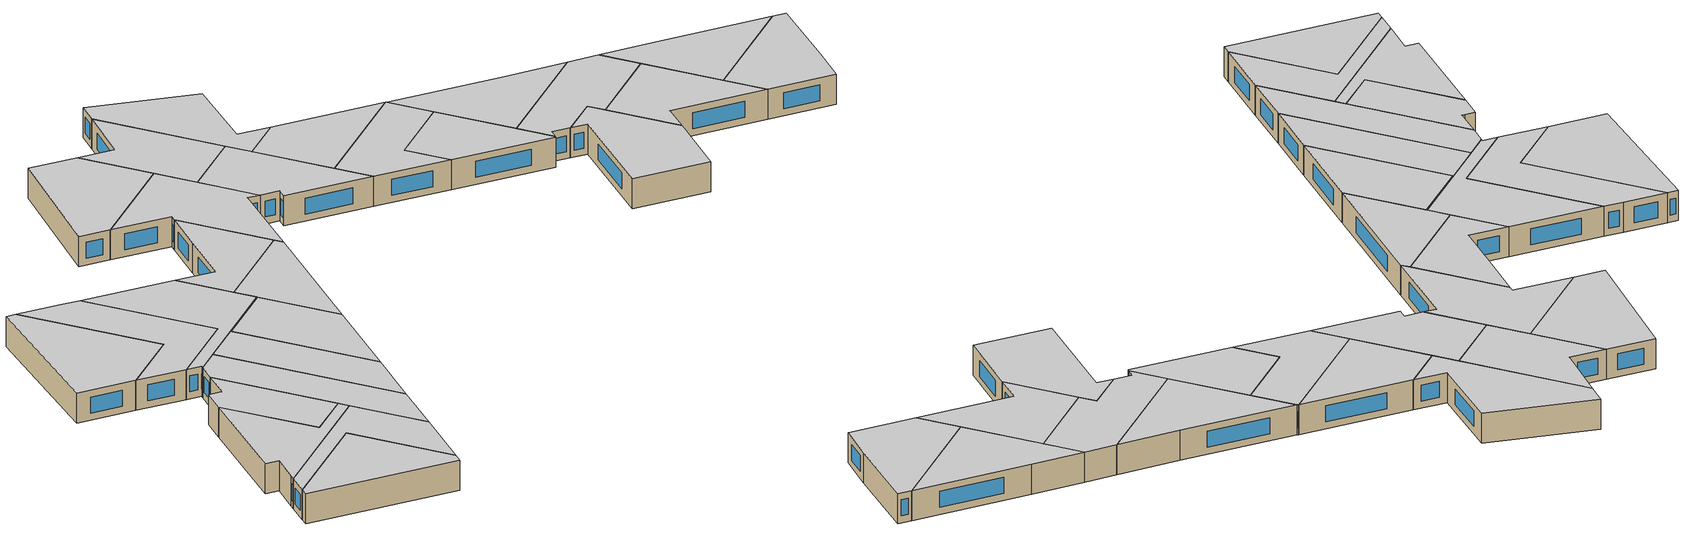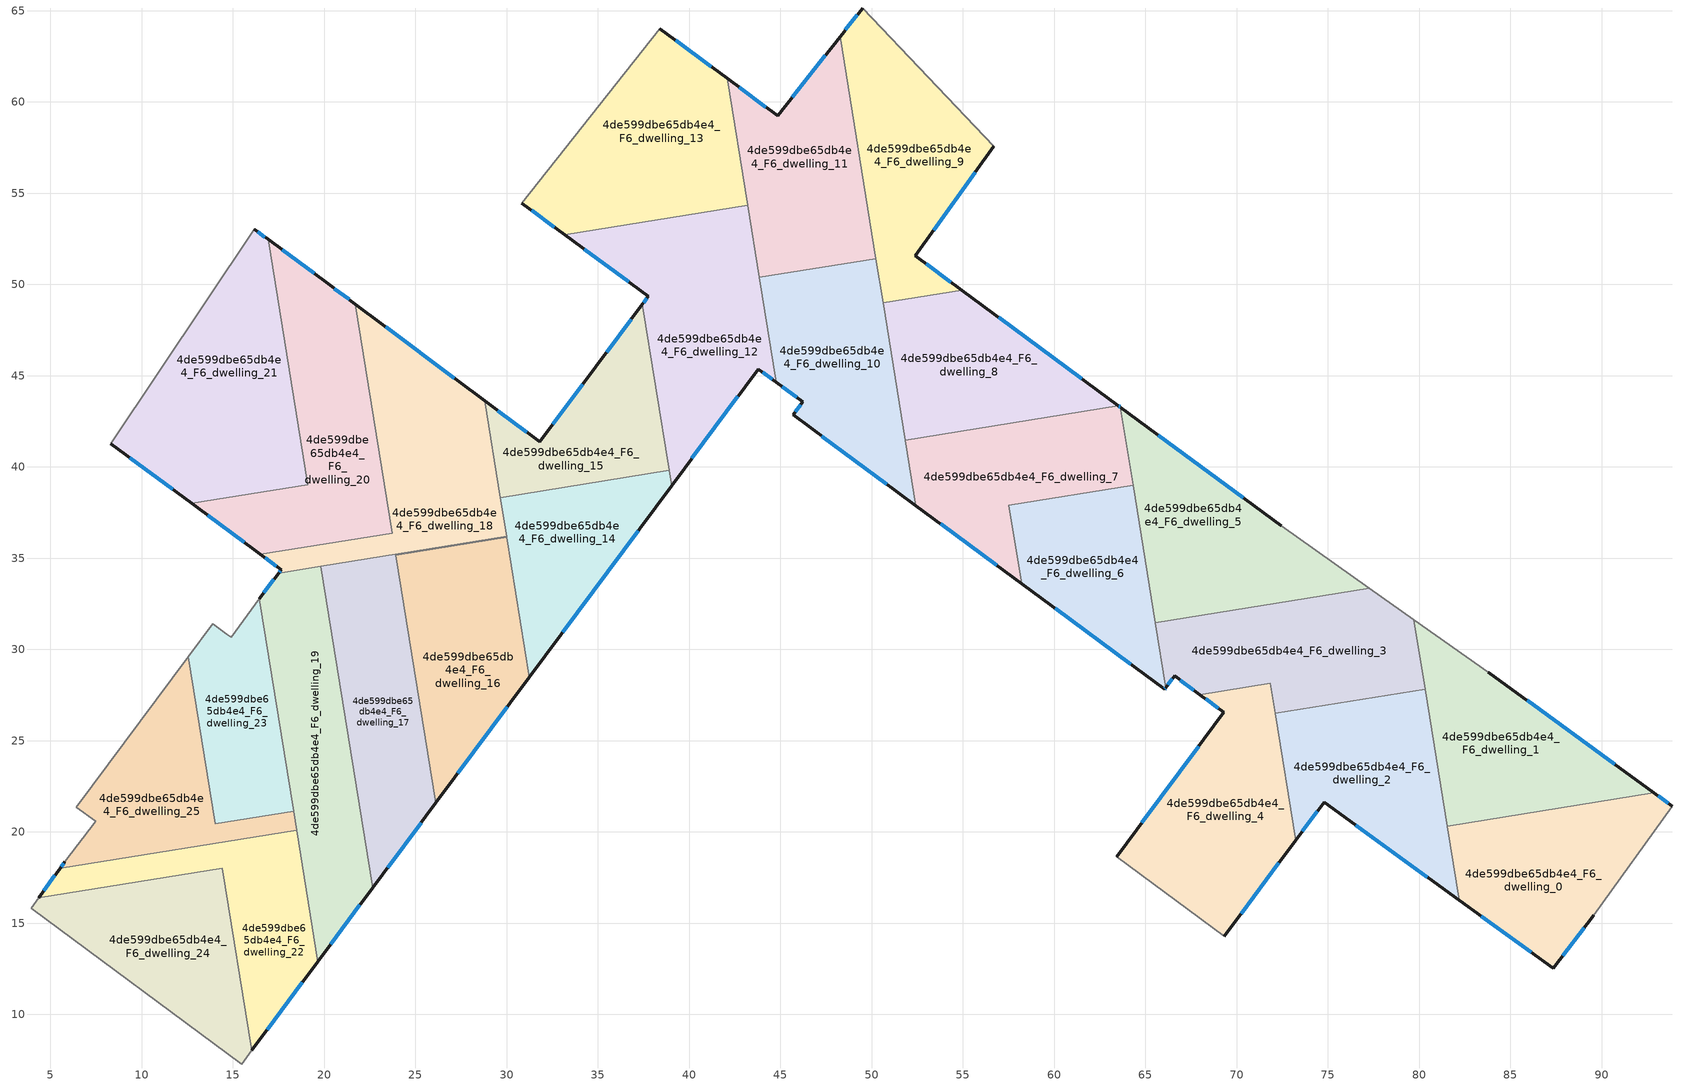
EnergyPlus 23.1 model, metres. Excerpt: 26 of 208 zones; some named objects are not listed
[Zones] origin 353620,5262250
4de599dbe65db4e4_F6_dwelling_0
 floor to 4de599dbe65db4e4_F5_dwelling_0 (EU_floor_Construction): 93.88,21.4 89.58,15.42 87.35,12.52 82.2,16.26 81.54,20.32 92.86,22.15 z18
 wall outside (EU_wall_Construction): 82.2,16.26 87.35,12.52 89.58,15.42 / 93.88,21.4 92.86,22.15 z18:21
 wall to 4de599dbe65db4e4_F6_dwelling_1 (EU_wall_Construction): 92.86,22.15 81.54,20.32 z18:21
 wall adiabatic (EU_wall_Construction): 89.58,15.42 93.88,21.4 z18:21
 wall to 4de599dbe65db4e4_F6_dwelling_2 (EU_wall_Construction): 81.54,20.32 82.2,16.26 z18:21
 window (EU_Window_Construction): 87.88,13.2 89.06,14.74 / 83.41,15.39 86.14,13.4 / 93.64,21.57 93.1,21.97 z18.7:20.3
 ceiling to 4de599dbe65db4e4_F7_dwelling_0 (EU_floor_Construction): 89.58,15.42 93.88,21.4 92.86,22.15 81.54,20.32 82.2,16.26 87.35,12.52 z21
4de599dbe65db4e4_F6_dwelling_1
 floor to 4de599dbe65db4e4_F5_dwelling_1 (EU_floor_Construction): 92.86,22.15 81.54,20.32 79.72,31.63 83.79,28.76 z18
 wall outside (EU_wall_Construction): 92.86,22.15 83.79,28.76 z18:21
 wall adiabatic (EU_wall_Construction): 83.79,28.76 79.72,31.63 z18:21
 wall to 4de599dbe65db4e4_F6_dwelling_3 (EU_wall_Construction): 79.71,31.63 80.33,27.82 z18:21
 wall to 4de599dbe65db4e4_F6_dwelling_2 (EU_wall_Construction): 80.33,27.82 81.54,20.32 z18:21
 window (EU_Window_Construction): 90.73,23.7 85.92,27.21 z18.7:20.3
 ceiling to 4de599dbe65db4e4_F7_dwelling_1 (EU_floor_Construction): 92.86,22.15 83.79,28.76 79.72,31.63 81.54,20.32 z21
4de599dbe65db4e4_F6_dwelling_10
 floor to 4de599dbe65db4e4_F5_dwelling_10 (EU_floor_Construction): 50.24,51.41 52.42,37.88 45.71,42.84 46.24,43.56 44.77,44.64 43.85,50.38 z18
 wall outside (EU_wall_Construction): 44.77,44.64 46.24,43.56 45.71,42.84 52.42,37.88 z18:21
 wall to 4de599dbe65db4e4_F6_dwelling_11 (EU_wall_Construction): 50.24,51.41 43.85,50.38 z18:21
 wall to 4de599dbe65db4e4_F6_dwelling_8 (EU_wall_Construction): 51.84,41.46 50.63,48.99 z18:21
 wall to 4de599dbe65db4e4_F6_dwelling_12 (EU_wall_Construction): 43.85,50.38 44.77,44.64 z18:21
 wall to 4de599dbe65db4e4_F6_dwelling_7 (EU_wall_Construction): 52.42,37.88 51.84,41.46 z18:21
 wall to 4de599dbe65db4e4_F6_dwelling_9 (EU_wall_Construction): 50.63,48.99 50.24,51.41 z18:21
 window (EU_Window_Construction): 47.28,41.68 50.84,39.05 / 46.11,43.39 45.83,43.01 / 45.12,44.39 45.89,43.82 z18.7:20.3
 ceiling to 4de599dbe65db4e4_F7_dwelling_10 (EU_floor_Construction): 52.42,37.88 50.24,51.41 43.85,50.38 44.77,44.64 46.24,43.56 45.71,42.84 z21
4de599dbe65db4e4_F6_dwelling_11
 floor to 4de599dbe65db4e4_F5_dwelling_11 (EU_floor_Construction): 48.27,63.58 50.24,51.41 43.85,50.38 42.09,61.28 44.86,59.23 z18
 wall outside (EU_wall_Construction): 48.27,63.58 44.86,59.23 42.09,61.28 z18:21
 wall to 4de599dbe65db4e4_F6_dwelling_9 (EU_wall_Construction): 50.24,51.41 48.27,63.58 z18:21
 wall to 4de599dbe65db4e4_F6_dwelling_13 (EU_wall_Construction): 42.09,61.28 43.21,54.34 z18:21
 wall to 4de599dbe65db4e4_F6_dwelling_12 (EU_wall_Construction): 43.21,54.34 43.85,50.38 z18:21
 window (EU_Window_Construction): 47.47,62.56 45.67,60.25 / 44.21,59.71 42.74,60.8 z18.7:20.3
 ceiling to 4de599dbe65db4e4_F7_dwelling_11 (EU_floor_Construction): 50.24,51.41 48.27,63.58 44.86,59.23 42.09,61.28 43.85,50.38 z21
4de599dbe65db4e4_F6_dwelling_12
 floor to 4de599dbe65db4e4_F5_dwelling_12 (EU_floor_Construction): 43.21,54.34 44.77,44.64 43.79,45.36 39.04,38.96 37.44,48.9 37.77,49.33 33.17,52.72 z18
 wall outside (EU_wall_Construction): 33.17,52.72 37.77,49.33 37.44,48.9 / 39.04,38.96 43.79,45.36 44.77,44.64 z18:21
 wall to 4de599dbe65db4e4_F6_dwelling_13 (EU_wall_Construction): 43.21,54.34 33.17,52.72 z18:21
 wall to 4de599dbe65db4e4_F6_dwelling_15 (EU_wall_Construction): 37.44,48.9 38.91,39.81 z18:21
 wall to 4de599dbe65db4e4_F6_dwelling_14 (EU_wall_Construction): 38.91,39.81 39.04,38.96 z18:21
 window (EU_Window_Construction): 37.69,49.23 37.52,49 / 34.25,51.93 36.69,50.13 / 44.02,45.19 44.54,44.81 / 40.16,40.47 42.68,43.86 z18.7:20.3
 ceiling to 4de599dbe65db4e4_F7_dwelling_12 (EU_floor_Construction): 44.77,44.64 43.21,54.34 33.17,52.72 37.77,49.33 37.44,48.9 39.04,38.96 43.79,45.36 z21
4de599dbe65db4e4_F6_dwelling_13
 floor to 4de599dbe65db4e4_F5_dwelling_13 (EU_floor_Construction): 42.09,61.28 43.21,54.34 33.17,52.72 30.82,54.46 38.4,64.01 z18
 wall outside (EU_wall_Construction): 42.09,61.28 38.4,64.01 / 30.82,54.46 33.17,52.72 z18:21
 wall adiabatic (EU_wall_Construction): 38.4,64.01 30.82,54.46 z18:21
 window (EU_Window_Construction): 41.22,61.92 39.26,63.37 / 31.37,54.05 32.62,53.13 z18.7:20.3
 ceiling to 4de599dbe65db4e4_F7_dwelling_13 (EU_floor_Construction): 43.21,54.34 42.09,61.28 38.4,64.01 30.82,54.46 33.17,52.72 z21
4de599dbe65db4e4_F6_dwelling_14
 floor to 4de599dbe65db4e4_F5_dwelling_14 (EU_floor_Construction): 38.91,39.81 39.04,38.96 31.25,28.48 29.66,38.31 z18
 wall outside (EU_wall_Construction): 31.25,28.48 39.04,38.96 z18:21
 wall to 4de599dbe65db4e4_F6_dwelling_15 (EU_wall_Construction): 38.91,39.81 29.66,38.31 z18:21
 wall to 4de599dbe65db4e4_F6_dwelling_16 (EU_wall_Construction): 30.01,36.14 31.25,28.48 z18:21
 wall to 4de599dbe65db4e4_F6_dwelling_17 (EU_wall_Construction): 30,36.2 30.01,36.14 z18:21
 wall to 4de599dbe65db4e4_F6_dwelling_18 (EU_wall_Construction): 29.66,38.31 30,36.2 z18:21
 window (EU_Window_Construction): 33.08,30.94 37.21,36.5 z18.7:20.3
 ceiling to 4de599dbe65db4e4_F7_dwelling_14 (EU_floor_Construction): 31.25,28.48 39.04,38.96 38.91,39.81 29.66,38.31 z21
4de599dbe65db4e4_F6_dwelling_15
 floor to 4de599dbe65db4e4_F5_dwelling_15 (EU_floor_Construction): 37.44,48.9 38.91,39.81 29.66,38.31 28.8,43.61 31.81,41.37 34.88,45.49 z18
 wall outside (EU_wall_Construction): 37.44,48.9 34.88,45.49 31.81,41.37 28.8,43.61 z18:21
 wall to 4de599dbe65db4e4_F6_dwelling_18 (EU_wall_Construction): 28.8,43.61 29.66,38.31 z18:21
 window (EU_Window_Construction): 31.1,41.89 29.51,43.09 / 34.16,44.52 32.53,42.34 / 36.84,48.1 35.48,46.29 z18.7:20.3
 ceiling to 4de599dbe65db4e4_F7_dwelling_15 (EU_floor_Construction): 38.91,39.81 37.44,48.9 34.88,45.49 31.81,41.37 28.8,43.61 29.66,38.31 z21
4de599dbe65db4e4_F6_dwelling_16
 floor to 4de599dbe65db4e4_F5_dwelling_16 (EU_floor_Construction): 30.01,36.14 31.25,28.48 26.13,21.6 23.94,35.16 z18
 wall outside (EU_wall_Construction): 26.13,21.6 31.25,28.48 z18:21
 wall to 4de599dbe65db4e4_F6_dwelling_17 (EU_wall_Construction): 30.01,36.14 23.94,35.16 26.13,21.6 z18:21
 window (EU_Window_Construction): 27.33,23.21 30.04,26.86 z18.7:20.3
 ceiling to 4de599dbe65db4e4_F7_dwelling_16 (EU_floor_Construction): 26.13,21.6 31.25,28.48 30.01,36.14 23.94,35.16 z21
4de599dbe65db4e4_F6_dwelling_17
 floor to 4de599dbe65db4e4_F5_dwelling_17 (EU_floor_Construction): 30,36.2 30.01,36.14 23.94,35.16 26.13,21.6 22.67,16.95 19.83,34.56 z18
 wall outside (EU_wall_Construction): 22.67,16.95 26.13,21.6 z18:21
 wall to 4de599dbe65db4e4_F6_dwelling_18 (EU_wall_Construction): 30,36.2 19.83,34.56 z18:21
 wall to 4de599dbe65db4e4_F6_dwelling_19 (EU_wall_Construction): 19.83,34.55 22.67,16.95 z18:21
 window (EU_Window_Construction): 23.48,18.04 25.32,20.5 z18.7:20.3
 ceiling to 4de599dbe65db4e4_F7_dwelling_17 (EU_floor_Construction): 26.13,21.6 23.94,35.16 30.01,36.14 30,36.2 19.83,34.56 22.67,16.95 z21
4de599dbe65db4e4_F6_dwelling_18
 floor to 4de599dbe65db4e4_F5_dwelling_18 (EU_floor_Construction): 28.8,43.61 30,36.2 19.83,34.56 17.5,34.17 17.64,34.36 16.5,35.21 23.74,36.38 21.72,48.91 z18
 wall outside (EU_wall_Construction): 28.8,43.61 21.72,48.91 / 16.5,35.21 17.64,34.36 17.5,34.17 z18:21
 wall to 4de599dbe65db4e4_F6_dwelling_20 (EU_wall_Construction): 21.72,48.91 23.74,36.38 16.5,35.21 z18:21
 wall to 4de599dbe65db4e4_F6_dwelling_19 (EU_wall_Construction): 17.5,34.17 19.83,34.55 z18:21
 window (EU_Window_Construction): 27.14,44.86 23.38,47.66 / 17.61,34.32 17.54,34.22 / 16.77,35.01 17.37,34.56 z18.7:20.3
 ceiling to 4de599dbe65db4e4_F7_dwelling_18 (EU_floor_Construction): 30,36.2 28.8,43.61 21.72,48.91 23.74,36.38 16.5,35.21 17.64,34.36 17.5,34.17 19.83,34.56 z21
4de599dbe65db4e4_F6_dwelling_19
 floor to 4de599dbe65db4e4_F5_dwelling_19 (EU_floor_Construction): 19.83,34.55 22.67,16.95 19.66,12.89 16.45,32.76 17.5,34.17 z18
 wall outside (EU_wall_Construction): 17.5,34.17 16.45,32.76 / 19.66,12.89 22.67,16.95 z18:21
 wall to 4de599dbe65db4e4_F6_dwelling_23 (EU_wall_Construction): 16.45,32.76 18.33,21.14 z18:21
 wall to 4de599dbe65db4e4_F6_dwelling_22 (EU_wall_Construction): 18.49,20.1 19.66,12.89 z18:21
 wall to 4de599dbe65db4e4_F6_dwelling_25 (EU_wall_Construction): 18.33,21.14 18.49,20.1 z18:21
 window (EU_Window_Construction): 17.26,33.84 16.7,33.09 / 20.37,13.84 21.97,15.99 z18.7:20.3
 ceiling to 4de599dbe65db4e4_F7_dwelling_19 (EU_floor_Construction): 19.66,12.89 22.67,16.95 19.83,34.55 17.5,34.17 16.45,32.76 z21
4de599dbe65db4e4_F6_dwelling_2
 floor to 4de599dbe65db4e4_F5_dwelling_2 (EU_floor_Construction): 80.33,27.82 82.2,16.26 74.8,21.63 73.24,19.53 72.12,26.49 z18
 wall outside (EU_wall_Construction): 73.24,19.53 74.8,21.63 82.2,16.26 z18:21
 wall to 4de599dbe65db4e4_F6_dwelling_3 (EU_wall_Construction): 80.33,27.82 72.12,26.49 z18:21
 wall to 4de599dbe65db4e4_F6_dwelling_4 (EU_wall_Construction): 72.12,26.49 73.24,19.53 z18:21
 window (EU_Window_Construction): 73.61,20.03 74.43,21.14 / 76.54,20.37 80.46,17.53 z18.7:20.3
 ceiling to 4de599dbe65db4e4_F7_dwelling_2 (EU_floor_Construction): 82.2,16.26 80.33,27.82 72.12,26.49 73.24,19.53 74.8,21.63 z21
4de599dbe65db4e4_F6_dwelling_20
 floor to 4de599dbe65db4e4_F5_dwelling_20 (EU_floor_Construction): 21.72,48.91 23.74,36.38 16.5,35.21 12.74,38 19.11,39.02 16.94,52.46 20.22,50.03 z18
 wall outside (EU_wall_Construction): 12.74,38 16.5,35.21 / 21.72,48.91 20.22,50.03 16.94,52.46 z18:21
 wall to 4de599dbe65db4e4_F6_dwelling_21 (EU_wall_Construction): 16.94,52.46 19.11,39.02 12.74,38 z18:21
 window (EU_Window_Construction): 13.62,37.34 15.62,35.86 / 19.45,50.6 17.71,51.89 / 21.37,49.17 20.57,49.77 z18.7:20.3
 ceiling to 4de599dbe65db4e4_F7_dwelling_20 (EU_floor_Construction): 23.74,36.38 21.72,48.91 20.22,50.03 16.94,52.46 19.11,39.02 12.74,38 16.5,35.21 z21
4de599dbe65db4e4_F6_dwelling_21
 floor to 4de599dbe65db4e4_F5_dwelling_21 (EU_floor_Construction): 16.94,52.46 19.11,39.02 12.74,38 8.31,41.28 16.19,53.02 z18
 wall outside (EU_wall_Construction): 8.31,41.28 12.74,38 / 16.94,52.46 16.19,53.02 z18:21
 wall adiabatic (EU_wall_Construction): 16.19,53.02 8.31,41.28 z18:21
 window (EU_Window_Construction): 9.35,40.51 11.7,38.77 / 16.76,52.6 16.36,52.89 z18.7:20.3
 ceiling to 4de599dbe65db4e4_F7_dwelling_21 (EU_floor_Construction): 19.11,39.02 16.94,52.46 16.19,53.02 8.31,41.28 12.74,38 z21
4de599dbe65db4e4_F6_dwelling_22
 floor to 4de599dbe65db4e4_F5_dwelling_22 (EU_floor_Construction): 18.49,20.1 19.66,12.89 16.04,8.02 14.43,18.01 4.35,16.38 5.53,18.01 z18
 wall outside (EU_wall_Construction): 5.53,18.01 4.35,16.38 / 16.04,8.02 19.66,12.89 z18:21
 wall to 4de599dbe65db4e4_F6_dwelling_24 (EU_wall_Construction): 4.35,16.38 14.43,18.01 16.04,8.02 z18:21
 wall to 4de599dbe65db4e4_F6_dwelling_25 (EU_wall_Construction): 18.49,20.1 5.53,18.01 z18:21
 window (EU_Window_Construction): 5.25,17.62 4.63,16.76 / 16.89,9.17 18.81,11.75 z18.7:20.3
 ceiling to 4de599dbe65db4e4_F7_dwelling_22 (EU_floor_Construction): 16.04,8.02 19.66,12.89 18.49,20.1 5.53,18.01 4.35,16.38 14.43,18.01 z21
4de599dbe65db4e4_F6_dwelling_23
 floor to 4de599dbe65db4e4_F5_dwelling_23 (EU_floor_Construction): 16.45,32.76 18.33,21.14 14.03,20.45 12.55,29.61 13.89,31.41 14.67,30.84 14.9,30.67 z18
 wall to 4de599dbe65db4e4_F6_dwelling_25 (EU_wall_Construction): 12.55,29.61 14.03,20.45 18.33,21.14 z18:21
 wall adiabatic (EU_wall_Construction): 16.45,32.76 14.9,30.67 14.67,30.84 13.89,31.41 12.55,29.61 z18:21
 ceiling to 4de599dbe65db4e4_F7_dwelling_23 (EU_floor_Construction): 18.33,21.14 16.45,32.76 14.9,30.67 14.67,30.84 13.89,31.41 12.55,29.61 14.03,20.45 z21
4de599dbe65db4e4_F6_dwelling_24
 floor to 4de599dbe65db4e4_F5_dwelling_24 (EU_floor_Construction): 14.43,18.01 16.04,8.02 15.49,7.28 3.94,15.82 4.35,16.38 z18
 wall adiabatic (EU_wall_Construction): 4.35,16.38 3.94,15.82 15.49,7.28 16.04,8.02 z18:21
 ceiling to 4de599dbe65db4e4_F7_dwelling_24 (EU_floor_Construction): 15.49,7.28 16.04,8.02 14.43,18.01 4.35,16.38 3.94,15.82 z21
4de599dbe65db4e4_F6_dwelling_25
 floor to 4de599dbe65db4e4_F5_dwelling_25 (EU_floor_Construction): 12.55,29.61 14.03,20.45 18.33,21.14 18.49,20.1 5.53,18.01 5.79,18.37 7.48,20.57 6.42,21.34 z18
 wall outside (EU_wall_Construction): 5.79,18.37 5.53,18.01 z18:21
 wall adiabatic (EU_wall_Construction): 12.55,29.61 6.42,21.34 7.48,20.57 5.79,18.37 z18:21
 window (EU_Window_Construction): 5.73,18.28 5.59,18.09 z18.7:20.3
 ceiling to 4de599dbe65db4e4_F7_dwelling_25 (EU_floor_Construction): 18.49,20.1 18.33,21.14 14.03,20.45 12.55,29.61 6.42,21.34 7.48,20.57 5.79,18.37 5.53,18.01 z21
4de599dbe65db4e4_F6_dwelling_3
 floor to 4de599dbe65db4e4_F5_dwelling_3 (EU_floor_Construction): 79.72,31.63 80.33,27.82 72.12,26.49 71.85,28.14 67.99,27.52 66.6,28.54 66.12,27.9 65.54,31.46 77.28,33.35 z18
 wall outside (EU_wall_Construction): 66.12,27.9 66.6,28.54 67.99,27.52 z18:21
 wall adiabatic (EU_wall_Construction): 79.72,31.63 77.28,33.35 z18:21
 wall to 4de599dbe65db4e4_F6_dwelling_4 (EU_wall_Construction): 67.99,27.52 71.85,28.14 72.12,26.49 z18:21
 wall to 4de599dbe65db4e4_F6_dwelling_5 (EU_wall_Construction): 77.28,33.35 65.54,31.46 z18:21
 wall to 4de599dbe65db4e4_F6_dwelling_6 (EU_wall_Construction): 65.55,31.46 66.12,27.9 z18:21
 window (EU_Window_Construction): 66.93,28.3 67.67,27.76 / 66.23,28.05 66.49,28.39 z18.7:20.3
 ceiling to 4de599dbe65db4e4_F7_dwelling_3 (EU_floor_Construction): 80.33,27.82 79.72,31.63 77.28,33.35 65.54,31.46 66.12,27.9 66.6,28.54 67.99,27.52 71.85,28.14 72.12,26.49 z21
4de599dbe65db4e4_F6_dwelling_4
 floor to 4de599dbe65db4e4_F5_dwelling_4 (EU_floor_Construction): 71.85,28.14 73.24,19.53 69.33,14.27 63.42,18.64 69.3,26.55 67.99,27.52 z18
 wall outside (EU_wall_Construction): 67.99,27.52 69.3,26.55 63.42,18.64 / 69.33,14.27 73.24,19.53 z18:21
 wall adiabatic (EU_wall_Construction): 63.42,18.64 69.33,14.27 z18:21
 window (EU_Window_Construction): 67.92,24.69 64.8,20.49 / 68.3,27.29 68.99,26.78 / 70.25,15.51 72.32,18.3 z18.7:20.3
 ceiling to 4de599dbe65db4e4_F7_dwelling_4 (EU_floor_Construction): 69.33,14.27 73.24,19.53 71.85,28.14 67.99,27.52 69.3,26.55 63.42,18.64 z21
4de599dbe65db4e4_F6_dwelling_5
 floor to 4de599dbe65db4e4_F5_dwelling_5 (EU_floor_Construction): 72.43,36.77 77.28,33.35 65.54,31.46 63.64,43.26 z18
 wall outside (EU_wall_Construction): 72.43,36.77 63.64,43.26 z18:21
 wall adiabatic (EU_wall_Construction): 77.28,33.35 72.43,36.77 z18:21
 wall to 4de599dbe65db4e4_F6_dwelling_7 (EU_wall_Construction): 63.64,43.26 64.33,38.98 z18:21
 wall to 4de599dbe65db4e4_F6_dwelling_6 (EU_wall_Construction): 64.33,38.98 65.55,31.46 z18:21
 window (EU_Window_Construction): 70.37,38.3 65.7,41.74 z18.7:20.3
 ceiling to 4de599dbe65db4e4_F7_dwelling_5 (EU_floor_Construction): 77.28,33.35 72.43,36.77 63.64,43.26 65.54,31.46 z21
4de599dbe65db4e4_F6_dwelling_6
 floor to 4de599dbe65db4e4_F5_dwelling_6 (EU_floor_Construction): 64.33,38.98 66.12,27.9 66.05,27.81 58.22,33.6 57.52,37.88 z18
 wall outside (EU_wall_Construction): 58.22,33.6 66.05,27.81 66.12,27.9 z18:21
 wall to 4de599dbe65db4e4_F6_dwelling_7 (EU_wall_Construction): 64.33,38.98 57.52,37.88 58.22,33.6 z18:21
 window (EU_Window_Construction): 66.07,27.83 66.1,27.88 / 60.06,32.24 64.21,29.17 z18.7:20.3
 ceiling to 4de599dbe65db4e4_F7_dwelling_6 (EU_floor_Construction): 66.05,27.81 66.12,27.9 64.33,38.98 57.52,37.88 58.22,33.6 z21
4de599dbe65db4e4_F6_dwelling_7
 floor to 4de599dbe65db4e4_F5_dwelling_7 (EU_floor_Construction): 63.64,43.26 64.33,38.98 57.52,37.88 58.22,33.6 52.42,37.88 51.84,41.46 63.53,43.35 z18
 wall outside (EU_wall_Construction): 52.42,37.88 58.22,33.6 / 63.64,43.26 63.53,43.35 z18:21
 wall to 4de599dbe65db4e4_F6_dwelling_8 (EU_wall_Construction): 63.53,43.35 51.84,41.46 z18:21
 window (EU_Window_Construction): 53.78,36.88 56.85,34.61 / 63.61,43.28 63.55,43.33 z18.7:20.3
 ceiling to 4de599dbe65db4e4_F7_dwelling_7 (EU_floor_Construction): 64.33,38.98 63.64,43.26 63.53,43.35 51.84,41.46 52.42,37.88 58.22,33.6 57.52,37.88 z21
4de599dbe65db4e4_F6_dwelling_8
 floor to 4de599dbe65db4e4_F5_dwelling_8 (EU_floor_Construction): 63.53,43.35 51.84,41.46 50.63,48.99 54.94,49.69 z18
 wall outside (EU_wall_Construction): 63.53,43.35 54.94,49.69 z18:21
 wall to 4de599dbe65db4e4_F6_dwelling_9 (EU_wall_Construction): 54.94,49.69 50.63,48.99 z18:21
 window (EU_Window_Construction): 61.51,44.83 56.96,48.2 z18.7:20.3
 ceiling to 4de599dbe65db4e4_F7_dwelling_8 (EU_floor_Construction): 63.53,43.35 54.94,49.69 50.63,48.99 51.84,41.46 z21
4de599dbe65db4e4_F6_dwelling_9
 floor to 4de599dbe65db4e4_F5_dwelling_9 (EU_floor_Construction): 49.5,65.14 56.7,57.56 52.41,51.56 54.94,49.69 50.63,48.99 48.27,63.58 z18
 wall outside (EU_wall_Construction): 49.5,65.14 48.27,63.58 / 54.94,49.69 52.41,51.56 56.7,57.56 z18:21
 wall adiabatic (EU_wall_Construction): 56.7,57.56 49.5,65.14 z18:21
 window (EU_Window_Construction): 49.21,64.77 48.56,63.94 / 53.41,52.97 55.69,56.15 / 54.35,50.13 53,51.12 z18.7:20.3
 ceiling to 4de599dbe65db4e4_F7_dwelling_9 (EU_floor_Construction): 54.94,49.69 52.41,51.56 56.7,57.56 49.5,65.14 48.27,63.58 50.63,48.99 z21
[Building]
EU S2 Campaign: North Axis=0; Terrain=City; Solar Distribution=FullExterior
[Site:Location]
Budapest.Ferenc.Liszt.Intl.AP: Latitude=47.437; Longitude=19.256; Time Zone=1; Elevation=185
[SizingPeriod:WeatherFileDays]
AnnualSizingPeriod: Begin Month=1; Begin Day of Month=1; End Month=12; End Day of Month=31; Day of Week for Start Day=Monday; Use Weather File Daylight Saving Period=No; Use Weather File Rain and Snow Indicators=No
[MATERIAL]
EU_InternalMass_Material: Roughness=MediumRough; Thickness=0.1; Conductivity=1; Density=1800; Specific Heat=900; Thermal Absorptance=0.9; Solar Absorptance=0.7; Visible Absorptance=0.7
[MATERIAL:NOMASS] Roughness=MediumRough; Thermal Absorptance=0.9; Solar Absorptance=0.7; Visible Absorptance=0.7
Name | Thermal Resistance
EU_wall_NoMass | 0.832559
EU_floor_NoMass | 0.872794
[WINDOWMATERIAL:SIMPLEGLAZINGSYSTEM]
EU_Window_SimpleGlazing: UFactor=2.79869; Solar Heat Gain Coefficient=0.75; Visible Transmittance=0.75
[CONSTRUCTION]
EU_wall_Construction: EU_wall_NoMass
EU_floor_Construction: EU_floor_NoMass
EU_Window_Construction: EU_Window_SimpleGlazing
EU_InternalMass_Construction: EU_InternalMass_Material
[ZONE] Type=1; Multiplier=1; Ceiling Height=autocalculate; Floor Area=autocalculate; Part of Total Floor Area=Yes
Name | Volume
4de599dbe65db4e4_F6_dwelling_0 | 198.248
4de599dbe65db4e4_F6_dwelling_1 | 198.253
4de599dbe65db4e4_F6_dwelling_10 | 198.268
4de599dbe65db4e4_F6_dwelling_11 | 198.262
4de599dbe65db4e4_F6_dwelling_12 | 244.511
4de599dbe65db4e4_F6_dwelling_13 | 244.516
4de599dbe65db4e4_F6_dwelling_14 | 151.973
4de599dbe65db4e4_F6_dwelling_15 | 151.991
4de599dbe65db4e4_F6_dwelling_16 | 198.276
4de599dbe65db4e4_F6_dwelling_17 | 198.269
4de599dbe65db4e4_F6_dwelling_18 | 220.944
4de599dbe65db4e4_F6_dwelling_19 | 210.588
4de599dbe65db4e4_F6_dwelling_2 | 198.22
4de599dbe65db4e4_F6_dwelling_20 | 233.291
4de599dbe65db4e4_F6_dwelling_21 | 268.408
4de599dbe65db4e4_F6_dwelling_22 | 163.166
4de599dbe65db4e4_F6_dwelling_23 | 136.612
4de599dbe65db4e4_F6_dwelling_24 | 189.717
4de599dbe65db4e4_F6_dwelling_25 | 163.181
4de599dbe65db4e4_F6_dwelling_3 | 211.094
4de599dbe65db4e4_F6_dwelling_4 | 223.922
4de599dbe65db4e4_F6_dwelling_5 | 211.08
4de599dbe65db4e4_F6_dwelling_6 | 162.601
4de599dbe65db4e4_F6_dwelling_7 | 185.4
4de599dbe65db4e4_F6_dwelling_8 | 185.405
4de599dbe65db4e4_F6_dwelling_9 | 208.252
[INTERNALMASS] Construction=EU_InternalMass_Construction
Name | Zone or ZoneList | Surface Area
4de599dbe65db4e4_F6_dwelling_0_EU_InternalMass | 4de599dbe65db4e4_F6_dwelling_0 | 66.0822
4de599dbe65db4e4_F6_dwelling_1_EU_InternalMass | 4de599dbe65db4e4_F6_dwelling_1 | 66.0841
4de599dbe65db4e4_F6_dwelling_2_EU_InternalMass | 4de599dbe65db4e4_F6_dwelling_2 | 66.0762
4de599dbe65db4e4_F6_dwelling_3_EU_InternalMass | 4de599dbe65db4e4_F6_dwelling_3 | 70.3649
4de599dbe65db4e4_F6_dwelling_4_EU_InternalMass | 4de599dbe65db4e4_F6_dwelling_4 | 74.6411
4de599dbe65db4e4_F6_dwelling_5_EU_InternalMass | 4de599dbe65db4e4_F6_dwelling_5 | 70.3613
4de599dbe65db4e4_F6_dwelling_6_EU_InternalMass | 4de599dbe65db4e4_F6_dwelling_6 | 54.203
4de599dbe65db4e4_F6_dwelling_7_EU_InternalMass | 4de599dbe65db4e4_F6_dwelling_7 | 61.8
4de599dbe65db4e4_F6_dwelling_8_EU_InternalMass | 4de599dbe65db4e4_F6_dwelling_8 | 61.8007
4de599dbe65db4e4_F6_dwelling_9_EU_InternalMass | 4de599dbe65db4e4_F6_dwelling_9 | 69.4161
4de599dbe65db4e4_F6_dwelling_10_EU_InternalMass | 4de599dbe65db4e4_F6_dwelling_10 | 66.0897
4de599dbe65db4e4_F6_dwelling_11_EU_InternalMass | 4de599dbe65db4e4_F6_dwelling_11 | 66.0867
4de599dbe65db4e4_F6_dwelling_12_EU_InternalMass | 4de599dbe65db4e4_F6_dwelling_12 | 81.5011
4de599dbe65db4e4_F6_dwelling_13_EU_InternalMass | 4de599dbe65db4e4_F6_dwelling_13 | 81.5065
4de599dbe65db4e4_F6_dwelling_14_EU_InternalMass | 4de599dbe65db4e4_F6_dwelling_14 | 50.6554
4de599dbe65db4e4_F6_dwelling_15_EU_InternalMass | 4de599dbe65db4e4_F6_dwelling_15 | 50.6641
4de599dbe65db4e4_F6_dwelling_16_EU_InternalMass | 4de599dbe65db4e4_F6_dwelling_16 | 66.0944
4de599dbe65db4e4_F6_dwelling_17_EU_InternalMass | 4de599dbe65db4e4_F6_dwelling_17 | 66.0895
4de599dbe65db4e4_F6_dwelling_18_EU_InternalMass | 4de599dbe65db4e4_F6_dwelling_18 | 73.6575
4de599dbe65db4e4_F6_dwelling_19_EU_InternalMass | 4de599dbe65db4e4_F6_dwelling_19 | 70.2058
4de599dbe65db4e4_F6_dwelling_20_EU_InternalMass | 4de599dbe65db4e4_F6_dwelling_20 | 77.7632
4de599dbe65db4e4_F6_dwelling_21_EU_InternalMass | 4de599dbe65db4e4_F6_dwelling_21 | 89.4712
4de599dbe65db4e4_F6_dwelling_22_EU_InternalMass | 4de599dbe65db4e4_F6_dwelling_22 | 54.3878
4de599dbe65db4e4_F6_dwelling_23_EU_InternalMass | 4de599dbe65db4e4_F6_dwelling_23 | 45.5378
4de599dbe65db4e4_F6_dwelling_24_EU_InternalMass | 4de599dbe65db4e4_F6_dwelling_24 | 63.24
4de599dbe65db4e4_F6_dwelling_25_EU_InternalMass | 4de599dbe65db4e4_F6_dwelling_25 | 54.3948
[OTHEREQUIPMENT] Fuel Type=Electricity; Design Level Calculation Method=Watts/Area; Power per Zone Floor Area=1; Fraction Latent=0; Fraction Radiant=0; Fraction Lost=0; Carbon Dioxide Generation Rate=0; EndUse Subcategory=EU_Step8_InternalGains
Name | Zone or ZoneList or Space or SpaceList | Schedule
EU_Step8_InternalGain_4de599dbe65db4e4_F6_dwelling_0_f000 | 4de599dbe65db4e4_F6_dwelling_0 | EU_Step8_GainSchedule_4de599dbe65db4e4_F6_dwelling_0_f000
EU_Step8_InternalGain_4de599dbe65db4e4_F6_dwelling_1_f000 | 4de599dbe65db4e4_F6_dwelling_1 | EU_Step8_GainSchedule_4de599dbe65db4e4_F6_dwelling_1_f000
EU_Step8_InternalGain_4de599dbe65db4e4_F6_dwelling_2_f000 | 4de599dbe65db4e4_F6_dwelling_2 | EU_Step8_GainSchedule_4de599dbe65db4e4_F6_dwelling_2_f000
EU_Step8_InternalGain_4de599dbe65db4e4_F6_dwelling_3_f000 | 4de599dbe65db4e4_F6_dwelling_3 | EU_Step8_GainSchedule_4de599dbe65db4e4_F6_dwelling_3_f000
EU_Step8_InternalGain_4de599dbe65db4e4_F6_dwelling_4_f000 | 4de599dbe65db4e4_F6_dwelling_4 | EU_Step8_GainSchedule_4de599dbe65db4e4_F6_dwelling_4_f000
EU_Step8_InternalGain_4de599dbe65db4e4_F6_dwelling_5_f000 | 4de599dbe65db4e4_F6_dwelling_5 | EU_Step8_GainSchedule_4de599dbe65db4e4_F6_dwelling_5_f000
EU_Step8_InternalGain_4de599dbe65db4e4_F6_dwelling_6_f000 | 4de599dbe65db4e4_F6_dwelling_6 | EU_Step8_GainSchedule_4de599dbe65db4e4_F6_dwelling_6_f000
EU_Step8_InternalGain_4de599dbe65db4e4_F6_dwelling_7_f000 | 4de599dbe65db4e4_F6_dwelling_7 | EU_Step8_GainSchedule_4de599dbe65db4e4_F6_dwelling_7_f000
EU_Step8_InternalGain_4de599dbe65db4e4_F6_dwelling_8_f000 | 4de599dbe65db4e4_F6_dwelling_8 | EU_Step8_GainSchedule_4de599dbe65db4e4_F6_dwelling_8_f000
EU_Step8_InternalGain_4de599dbe65db4e4_F6_dwelling_9_f000 | 4de599dbe65db4e4_F6_dwelling_9 | EU_Step8_GainSchedule_4de599dbe65db4e4_F6_dwelling_9_f000
EU_Step8_InternalGain_4de599dbe65db4e4_F6_dwelling_10_f000 | 4de599dbe65db4e4_F6_dwelling_10 | EU_Step8_GainSchedule_4de599dbe65db4e4_F6_dwelling_10_f000
EU_Step8_InternalGain_4de599dbe65db4e4_F6_dwelling_11_f000 | 4de599dbe65db4e4_F6_dwelling_11 | EU_Step8_GainSchedule_4de599dbe65db4e4_F6_dwelling_11_f000
EU_Step8_InternalGain_4de599dbe65db4e4_F6_dwelling_12_f000 | 4de599dbe65db4e4_F6_dwelling_12 | EU_Step8_GainSchedule_4de599dbe65db4e4_F6_dwelling_12_f000
EU_Step8_InternalGain_4de599dbe65db4e4_F6_dwelling_13_f000 | 4de599dbe65db4e4_F6_dwelling_13 | EU_Step8_GainSchedule_4de599dbe65db4e4_F6_dwelling_13_f000
EU_Step8_InternalGain_4de599dbe65db4e4_F6_dwelling_14_f000 | 4de599dbe65db4e4_F6_dwelling_14 | EU_Step8_GainSchedule_4de599dbe65db4e4_F6_dwelling_14_f000
EU_Step8_InternalGain_4de599dbe65db4e4_F6_dwelling_15_f000 | 4de599dbe65db4e4_F6_dwelling_15 | EU_Step8_GainSchedule_4de599dbe65db4e4_F6_dwelling_15_f000
EU_Step8_InternalGain_4de599dbe65db4e4_F6_dwelling_16_f000 | 4de599dbe65db4e4_F6_dwelling_16 | EU_Step8_GainSchedule_4de599dbe65db4e4_F6_dwelling_16_f000
EU_Step8_InternalGain_4de599dbe65db4e4_F6_dwelling_17_f000 | 4de599dbe65db4e4_F6_dwelling_17 | EU_Step8_GainSchedule_4de599dbe65db4e4_F6_dwelling_17_f000
EU_Step8_InternalGain_4de599dbe65db4e4_F6_dwelling_18_f000 | 4de599dbe65db4e4_F6_dwelling_18 | EU_Step8_GainSchedule_4de599dbe65db4e4_F6_dwelling_18_f000
EU_Step8_InternalGain_4de599dbe65db4e4_F6_dwelling_19_f000 | 4de599dbe65db4e4_F6_dwelling_19 | EU_Step8_GainSchedule_4de599dbe65db4e4_F6_dwelling_19_f000
EU_Step8_InternalGain_4de599dbe65db4e4_F6_dwelling_20_f000 | 4de599dbe65db4e4_F6_dwelling_20 | EU_Step8_GainSchedule_4de599dbe65db4e4_F6_dwelling_20_f000
EU_Step8_InternalGain_4de599dbe65db4e4_F6_dwelling_21_f000 | 4de599dbe65db4e4_F6_dwelling_21 | EU_Step8_GainSchedule_4de599dbe65db4e4_F6_dwelling_21_f000
EU_Step8_InternalGain_4de599dbe65db4e4_F6_dwelling_22_f000 | 4de599dbe65db4e4_F6_dwelling_22 | EU_Step8_GainSchedule_4de599dbe65db4e4_F6_dwelling_22_f000
EU_Step8_InternalGain_4de599dbe65db4e4_F6_dwelling_23_f000 | 4de599dbe65db4e4_F6_dwelling_23 | EU_Step8_GainSchedule_4de599dbe65db4e4_F6_dwelling_23_f000
EU_Step8_InternalGain_4de599dbe65db4e4_F6_dwelling_24_f000 | 4de599dbe65db4e4_F6_dwelling_24 | EU_Step8_GainSchedule_4de599dbe65db4e4_F6_dwelling_24_f000
EU_Step8_InternalGain_4de599dbe65db4e4_F6_dwelling_25_f000 | 4de599dbe65db4e4_F6_dwelling_25 | EU_Step8_GainSchedule_4de599dbe65db4e4_F6_dwelling_25_f000
[ZONEVENTILATION:DESIGNFLOWRATE] Schedule=EU_AlwaysOn; Design Flow Rate Calculation Method=AirChanges/Hour; Air Changes per Hour=0.475469; Ventilation Type=Natural; Fan Pressure Rise=0; Fan Total Efficiency=1; Constant Term Coefficient=1; Temperature Term Coefficient=0; Velocity Term Coefficient=0; Velocity Squared Term Coefficient=0; Minimum Indoor Temperature=-100; Maximum Indoor Temperature=100; Delta Temperature=-100; Minimum Outdoor Temperature=-100; Maximum Outdoor Temperature=100; Maximum Wind Speed=40
Name | Zone or ZoneList or Space or SpaceList
EU_ConstantAir_4de599dbe65db4e4_F6_dwelling_0 | 4de599dbe65db4e4_F6_dwelling_0
EU_ConstantAir_4de599dbe65db4e4_F6_dwelling_1 | 4de599dbe65db4e4_F6_dwelling_1
EU_ConstantAir_4de599dbe65db4e4_F6_dwelling_2 | 4de599dbe65db4e4_F6_dwelling_2
EU_ConstantAir_4de599dbe65db4e4_F6_dwelling_3 | 4de599dbe65db4e4_F6_dwelling_3
EU_ConstantAir_4de599dbe65db4e4_F6_dwelling_4 | 4de599dbe65db4e4_F6_dwelling_4
EU_ConstantAir_4de599dbe65db4e4_F6_dwelling_5 | 4de599dbe65db4e4_F6_dwelling_5
EU_ConstantAir_4de599dbe65db4e4_F6_dwelling_6 | 4de599dbe65db4e4_F6_dwelling_6
EU_ConstantAir_4de599dbe65db4e4_F6_dwelling_7 | 4de599dbe65db4e4_F6_dwelling_7
EU_ConstantAir_4de599dbe65db4e4_F6_dwelling_8 | 4de599dbe65db4e4_F6_dwelling_8
EU_ConstantAir_4de599dbe65db4e4_F6_dwelling_9 | 4de599dbe65db4e4_F6_dwelling_9
EU_ConstantAir_4de599dbe65db4e4_F6_dwelling_10 | 4de599dbe65db4e4_F6_dwelling_10
EU_ConstantAir_4de599dbe65db4e4_F6_dwelling_11 | 4de599dbe65db4e4_F6_dwelling_11
EU_ConstantAir_4de599dbe65db4e4_F6_dwelling_12 | 4de599dbe65db4e4_F6_dwelling_12
EU_ConstantAir_4de599dbe65db4e4_F6_dwelling_13 | 4de599dbe65db4e4_F6_dwelling_13
EU_ConstantAir_4de599dbe65db4e4_F6_dwelling_14 | 4de599dbe65db4e4_F6_dwelling_14
EU_ConstantAir_4de599dbe65db4e4_F6_dwelling_15 | 4de599dbe65db4e4_F6_dwelling_15
EU_ConstantAir_4de599dbe65db4e4_F6_dwelling_16 | 4de599dbe65db4e4_F6_dwelling_16
EU_ConstantAir_4de599dbe65db4e4_F6_dwelling_17 | 4de599dbe65db4e4_F6_dwelling_17
EU_ConstantAir_4de599dbe65db4e4_F6_dwelling_18 | 4de599dbe65db4e4_F6_dwelling_18
EU_ConstantAir_4de599dbe65db4e4_F6_dwelling_19 | 4de599dbe65db4e4_F6_dwelling_19
EU_ConstantAir_4de599dbe65db4e4_F6_dwelling_20 | 4de599dbe65db4e4_F6_dwelling_20
EU_ConstantAir_4de599dbe65db4e4_F6_dwelling_21 | 4de599dbe65db4e4_F6_dwelling_21
EU_ConstantAir_4de599dbe65db4e4_F6_dwelling_22 | 4de599dbe65db4e4_F6_dwelling_22
EU_ConstantAir_4de599dbe65db4e4_F6_dwelling_23 | 4de599dbe65db4e4_F6_dwelling_23
EU_ConstantAir_4de599dbe65db4e4_F6_dwelling_24 | 4de599dbe65db4e4_F6_dwelling_24
EU_ConstantAir_4de599dbe65db4e4_F6_dwelling_25 | 4de599dbe65db4e4_F6_dwelling_25
[HVACTEMPLATE:ZONE:IDEALLOADSAIRSYSTEM] System Availability Schedule=EU_AlwaysOn; Maximum Heating Supply Air Temperature=50; Minimum Cooling Supply Air Temperature=13; Maximum Heating Supply Air Humidity Ratio=0.0156; Minimum Cooling Supply Air Humidity Ratio=0.0077; Heating Limit=NoLimit; Cooling Limit=NoLimit; Heating Availability Schedule=EU_AlwaysOn; Cooling Availability Schedule=EU_CoolingOff; Dehumidification Control Type=ConstantSensibleHeatRatio; Cooling Sensible Heat Ratio=0.7; Dehumidification Setpoint=60; Humidification Control Type=None; Humidification Setpoint=30; Outdoor Air Method=None; Outdoor Air Flow Rate per Person=0.00944; Outdoor Air Flow Rate per Zone Floor Area=0; Outdoor Air Flow Rate per Zone=0; Demand Controlled Ventilation Type=None; Outdoor Air Economizer Type=NoEconomizer; Heat Recovery Type=None; Sensible Heat Recovery Effectiveness=0.7; Latent Heat Recovery Effectiveness=0.65
Name | Template Thermostat
4de599dbe65db4e4_F6_dwelling_0 | EU_HeatOnly_4de599dbe65db4e4_F6_dwelling_0
4de599dbe65db4e4_F6_dwelling_1 | EU_HeatOnly_4de599dbe65db4e4_F6_dwelling_1
4de599dbe65db4e4_F6_dwelling_2 | EU_HeatOnly_4de599dbe65db4e4_F6_dwelling_2
4de599dbe65db4e4_F6_dwelling_3 | EU_HeatOnly_4de599dbe65db4e4_F6_dwelling_3
4de599dbe65db4e4_F6_dwelling_4 | EU_HeatOnly_4de599dbe65db4e4_F6_dwelling_4
4de599dbe65db4e4_F6_dwelling_5 | EU_HeatOnly_4de599dbe65db4e4_F6_dwelling_5
4de599dbe65db4e4_F6_dwelling_6 | EU_HeatOnly_4de599dbe65db4e4_F6_dwelling_6
4de599dbe65db4e4_F6_dwelling_7 | EU_HeatOnly_4de599dbe65db4e4_F6_dwelling_7
4de599dbe65db4e4_F6_dwelling_8 | EU_HeatOnly_4de599dbe65db4e4_F6_dwelling_8
4de599dbe65db4e4_F6_dwelling_9 | EU_HeatOnly_4de599dbe65db4e4_F6_dwelling_9
4de599dbe65db4e4_F6_dwelling_10 | EU_HeatOnly_4de599dbe65db4e4_F6_dwelling_10
4de599dbe65db4e4_F6_dwelling_11 | EU_HeatOnly_4de599dbe65db4e4_F6_dwelling_11
4de599dbe65db4e4_F6_dwelling_12 | EU_HeatOnly_4de599dbe65db4e4_F6_dwelling_12
4de599dbe65db4e4_F6_dwelling_13 | EU_HeatOnly_4de599dbe65db4e4_F6_dwelling_13
4de599dbe65db4e4_F6_dwelling_14 | EU_HeatOnly_4de599dbe65db4e4_F6_dwelling_14
4de599dbe65db4e4_F6_dwelling_15 | EU_HeatOnly_4de599dbe65db4e4_F6_dwelling_15
4de599dbe65db4e4_F6_dwelling_16 | EU_HeatOnly_4de599dbe65db4e4_F6_dwelling_16
4de599dbe65db4e4_F6_dwelling_17 | EU_HeatOnly_4de599dbe65db4e4_F6_dwelling_17
4de599dbe65db4e4_F6_dwelling_18 | EU_HeatOnly_4de599dbe65db4e4_F6_dwelling_18
4de599dbe65db4e4_F6_dwelling_19 | EU_HeatOnly_4de599dbe65db4e4_F6_dwelling_19
4de599dbe65db4e4_F6_dwelling_20 | EU_HeatOnly_4de599dbe65db4e4_F6_dwelling_20
4de599dbe65db4e4_F6_dwelling_21 | EU_HeatOnly_4de599dbe65db4e4_F6_dwelling_21
4de599dbe65db4e4_F6_dwelling_22 | EU_HeatOnly_4de599dbe65db4e4_F6_dwelling_22
4de599dbe65db4e4_F6_dwelling_23 | EU_HeatOnly_4de599dbe65db4e4_F6_dwelling_23
4de599dbe65db4e4_F6_dwelling_24 | EU_HeatOnly_4de599dbe65db4e4_F6_dwelling_24
4de599dbe65db4e4_F6_dwelling_25 | EU_HeatOnly_4de599dbe65db4e4_F6_dwelling_25
[SIZING:ZONE] Zone Cooling Design Supply Air Temperature Input Method=SupplyAirTemperature; Zone Cooling Design Supply Air Temperature=13; Zone Heating Design Supply Air Temperature Input Method=SupplyAirTemperature; Zone Heating Design Supply Air Temperature=50; Zone Cooling Design Supply Air Humidity Ratio=0.008; Zone Heating Design Supply Air Humidity Ratio=0.008; Cooling Design Air Flow Method=DesignDay; Cooling Design Air Flow Rate=0; Cooling Minimum Air Flow per Zone Floor Area=0.000762; Cooling Minimum Air Flow=0; Cooling Minimum Air Flow Fraction=0.2; Heating Design Air Flow Method=DesignDay; Heating Design Air Flow Rate=0; Heating Maximum Air Flow per Zone Floor Area=0.002032; Heating Maximum Air Flow=0.141576; Heating Maximum Air Flow Fraction=0.3; Account for Dedicated Outdoor Air System=No; Dedicated Outdoor Air System Control Strategy=NeutralSupplyAir; Dedicated Outdoor Air Low Setpoint Temperature for Design=autosize; Dedicated Outdoor Air High Setpoint Temperature for Design=autosize; Zone Load Sizing Method=Sensible Load Only No Latent Load; Zone Latent Cooling Design Supply Air Humidity Ratio Input Method=HumidityRatioDifference; Zone Cooling Design Supply Air Humidity Ratio Difference=0.005; Zone Latent Heating Design Supply Air Humidity Ratio Input Method=HumidityRatioDifference; Zone Humidification Design Supply Air Humidity Ratio Difference=0.005
4de599dbe65db4e4_F6_dwelling_0; 4de599dbe65db4e4_F6_dwelling_1; 4de599dbe65db4e4_F6_dwelling_2; 4de599dbe65db4e4_F6_dwelling_3; 4de599dbe65db4e4_F6_dwelling_4; 4de599dbe65db4e4_F6_dwelling_5; 4de599dbe65db4e4_F6_dwelling_6; 4de599dbe65db4e4_F6_dwelling_7; 4de599dbe65db4e4_F6_dwelling_8; 4de599dbe65db4e4_F6_dwelling_9; 4de599dbe65db4e4_F6_dwelling_10; 4de599dbe65db4e4_F6_dwelling_11; 4de599dbe65db4e4_F6_dwelling_12; 4de599dbe65db4e4_F6_dwelling_13; 4de599dbe65db4e4_F6_dwelling_14; 4de599dbe65db4e4_F6_dwelling_15; 4de599dbe65db4e4_F6_dwelling_16; 4de599dbe65db4e4_F6_dwelling_17; 4de599dbe65db4e4_F6_dwelling_18; 4de599dbe65db4e4_F6_dwelling_19; 4de599dbe65db4e4_F6_dwelling_20; 4de599dbe65db4e4_F6_dwelling_21; 4de599dbe65db4e4_F6_dwelling_22; 4de599dbe65db4e4_F6_dwelling_23; 4de599dbe65db4e4_F6_dwelling_24; 4de599dbe65db4e4_F6_dwelling_25
[SCHEDULE:CONSTANT]
Name | Hourly Value
EU_AlwaysOn | 1
EU_CoolingOff | 0
[SCHEDULE:FILE] Column Number=1; Rows to Skip at Top=0; Number of Hours of Data=8760; Column Separator=Comma; Interpolate to Timestep=No; Minutes per Item=60; Adjust Schedule for Daylight Savings=Yes
Name | File
EU_Step8_GainSchedule_4de599dbe65db4e4_F6_dwelling_0_f000 | ../../schedules/4de599dbe65db4e4/4de599dbe65db4e4_F6_dwelling_0_f000_gain.csv
EU_Step8_GainSchedule_4de599dbe65db4e4_F6_dwelling_1_f000 | ../../schedules/4de599dbe65db4e4/4de599dbe65db4e4_F6_dwelling_1_f000_gain.csv
EU_Step8_GainSchedule_4de599dbe65db4e4_F6_dwelling_2_f000 | ../../schedules/4de599dbe65db4e4/4de599dbe65db4e4_F6_dwelling_2_f000_gain.csv
EU_Step8_GainSchedule_4de599dbe65db4e4_F6_dwelling_3_f000 | ../../schedules/4de599dbe65db4e4/4de599dbe65db4e4_F6_dwelling_3_f000_gain.csv
EU_Step8_GainSchedule_4de599dbe65db4e4_F6_dwelling_4_f000 | ../../schedules/4de599dbe65db4e4/4de599dbe65db4e4_F6_dwelling_4_f000_gain.csv
EU_Step8_GainSchedule_4de599dbe65db4e4_F6_dwelling_5_f000 | ../../schedules/4de599dbe65db4e4/4de599dbe65db4e4_F6_dwelling_5_f000_gain.csv
EU_Step8_GainSchedule_4de599dbe65db4e4_F6_dwelling_6_f000 | ../../schedules/4de599dbe65db4e4/4de599dbe65db4e4_F6_dwelling_6_f000_gain.csv
EU_Step8_GainSchedule_4de599dbe65db4e4_F6_dwelling_7_f000 | ../../schedules/4de599dbe65db4e4/4de599dbe65db4e4_F6_dwelling_7_f000_gain.csv
EU_Step8_GainSchedule_4de599dbe65db4e4_F6_dwelling_8_f000 | ../../schedules/4de599dbe65db4e4/4de599dbe65db4e4_F6_dwelling_8_f000_gain.csv
EU_Step8_GainSchedule_4de599dbe65db4e4_F6_dwelling_9_f000 | ../../schedules/4de599dbe65db4e4/4de599dbe65db4e4_F6_dwelling_9_f000_gain.csv
EU_Step8_GainSchedule_4de599dbe65db4e4_F6_dwelling_10_f000 | ../../schedules/4de599dbe65db4e4/4de599dbe65db4e4_F6_dwelling_10_f000_gain.csv
EU_Step8_GainSchedule_4de599dbe65db4e4_F6_dwelling_11_f000 | ../../schedules/4de599dbe65db4e4/4de599dbe65db4e4_F6_dwelling_11_f000_gain.csv
EU_Step8_GainSchedule_4de599dbe65db4e4_F6_dwelling_12_f000 | ../../schedules/4de599dbe65db4e4/4de599dbe65db4e4_F6_dwelling_12_f000_gain.csv
EU_Step8_GainSchedule_4de599dbe65db4e4_F6_dwelling_13_f000 | ../../schedules/4de599dbe65db4e4/4de599dbe65db4e4_F6_dwelling_13_f000_gain.csv
EU_Step8_GainSchedule_4de599dbe65db4e4_F6_dwelling_14_f000 | ../../schedules/4de599dbe65db4e4/4de599dbe65db4e4_F6_dwelling_14_f000_gain.csv
EU_Step8_GainSchedule_4de599dbe65db4e4_F6_dwelling_15_f000 | ../../schedules/4de599dbe65db4e4/4de599dbe65db4e4_F6_dwelling_15_f000_gain.csv
EU_Step8_GainSchedule_4de599dbe65db4e4_F6_dwelling_16_f000 | ../../schedules/4de599dbe65db4e4/4de599dbe65db4e4_F6_dwelling_16_f000_gain.csv
EU_Step8_GainSchedule_4de599dbe65db4e4_F6_dwelling_17_f000 | ../../schedules/4de599dbe65db4e4/4de599dbe65db4e4_F6_dwelling_17_f000_gain.csv
EU_Step8_GainSchedule_4de599dbe65db4e4_F6_dwelling_18_f000 | ../../schedules/4de599dbe65db4e4/4de599dbe65db4e4_F6_dwelling_18_f000_gain.csv
EU_Step8_GainSchedule_4de599dbe65db4e4_F6_dwelling_19_f000 | ../../schedules/4de599dbe65db4e4/4de599dbe65db4e4_F6_dwelling_19_f000_gain.csv
EU_Step8_GainSchedule_4de599dbe65db4e4_F6_dwelling_20_f000 | ../../schedules/4de599dbe65db4e4/4de599dbe65db4e4_F6_dwelling_20_f000_gain.csv
EU_Step8_GainSchedule_4de599dbe65db4e4_F6_dwelling_21_f000 | ../../schedules/4de599dbe65db4e4/4de599dbe65db4e4_F6_dwelling_21_f000_gain.csv
EU_Step8_GainSchedule_4de599dbe65db4e4_F6_dwelling_22_f000 | ../../schedules/4de599dbe65db4e4/4de599dbe65db4e4_F6_dwelling_22_f000_gain.csv
EU_Step8_GainSchedule_4de599dbe65db4e4_F6_dwelling_23_f000 | ../../schedules/4de599dbe65db4e4/4de599dbe65db4e4_F6_dwelling_23_f000_gain.csv
EU_Step8_GainSchedule_4de599dbe65db4e4_F6_dwelling_24_f000 | ../../schedules/4de599dbe65db4e4/4de599dbe65db4e4_F6_dwelling_24_f000_gain.csv
EU_Step8_GainSchedule_4de599dbe65db4e4_F6_dwelling_25_f000 | ../../schedules/4de599dbe65db4e4/4de599dbe65db4e4_F6_dwelling_25_f000_gain.csv
